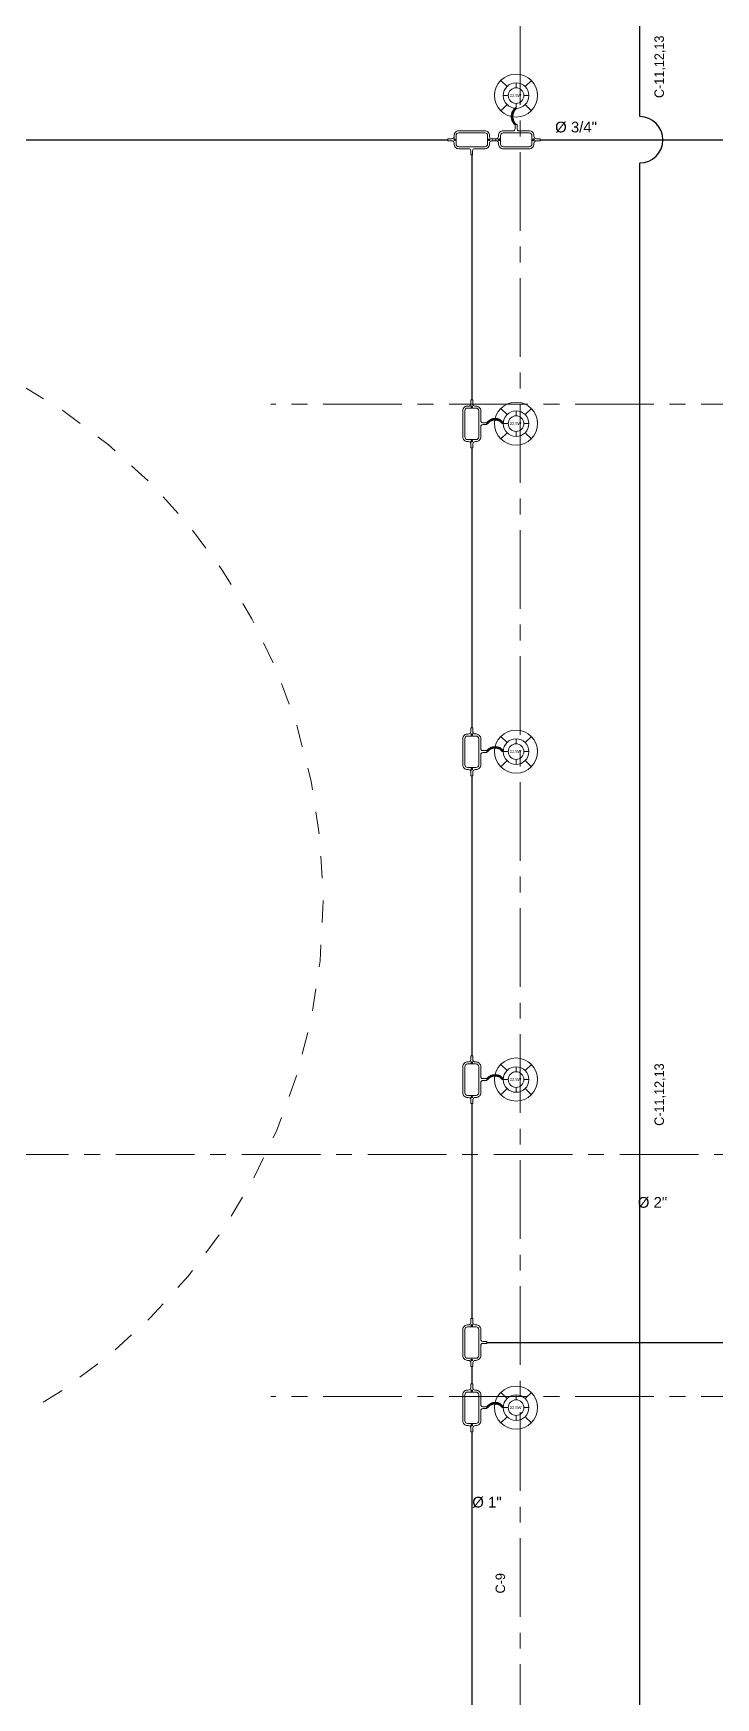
# Model space of a CAD drawing. Header units: inches. Extents: x -38 to 5698, y -33 to 92.
# Drawn here: x 41.23 to 45.56, y 18.49 to 29.05 of the extents above; entities that cross this region are included whole.
import ezdxf
from ezdxf.lldxf.tags import DXFTag

# ---------------------------------------------------------------- set-up
doc = ezdxf.new("R2010")
doc.units = ezdxf.units.IN
doc.header["$MEASUREMENT"] = 0
for name, pattern in [('CONTINUA', [0]), ('Punto & Raya', [0.65, 0.5, -0.075, 0, -0.075]), ('Rayas', [0.282222, 0.141111, -0.141111])]:
    doc.linetypes.add(name, pattern=pattern)
for name, color, linetype, lineweight in [('00 IE CKTO ILUMINACION', 3, 'Continuous', 50), ('01 IE LUM LED EMP DN570B', 3, 'Continuous', 13), ('ALUMBRADO_CONDUIT', 30, 'CONDUIT1', 30), ('Bancas', 1, 'Continuous', 13), ('CABLEADO EXT.', 3, 'PVCSUBT', 30), ('Simb_Alumbrado', 140, 'CONTINUA', 30)]:
    doc.layers.add(name, color=color, linetype=linetype, lineweight=lineweight)
for name, color, linetype in [('02 _ ARQ _ ALB _ Ejes Generales', 7, 'Continuous'), ('08 _ STR _ EXT _ 07 Losa Aligerada', 7, 'Continuous'), ('08 _ STR _ EXT _ 10 Vereda Exterior', 7, 'Continuous'), ('1TEXT', 8, 'Continuous'), ('Marcador - Secciones', 251, 'Continuous')]:
    doc.layers.add(name, color=color, linetype=linetype)
doc.styles.add('Arial', font='arial.ttf')
doc.styles.add('{18b73a54-fa43-428c-adcb-c1c7bbdf2c84}', font='Simplex.shx')
tags = doc.linetypes.add('CONDUIT1', pattern='A,1,-0.19772,["con",{18b73a54-fa43-428c-adcb-c1c7bbdf2c84},S=0.2,R=0,X=0,Y=-0.065594],-0.593642', length=1.791362).pattern_tags.tags
tags[6] = DXFTag(74, 10)
tags = doc.linetypes.add('PVCSUBT', pattern='A,0.6,-0.3,0.6,-0.075691,["PVC",Standard,S=0.2,R=0,X=0,Y=-0.093724],-0.621005', length=2.196696).pattern_tags.tags
tags[10] = DXFTag(74, 10)

# ---------------------------------------------------------------- blocks, each defined once
blk = doc.blocks.new('LUMINARIA 2')
at = {"layer": '01 IE LUM LED EMP DN570B'}
for p, q in [((-0.094, 0.094), (-0.159, 0.158)), ((0.094, 0.094), (0.159, 0.158)), ((-0.094, -0.094), (-0.159, -0.158)), ((0.094, -0.094), (0.159, -0.158))]:
    blk.add_line(p, q, dxfattribs=at)
at = {"layer": '01 IE LUM LED EMP DN570B', "ltscale": 0.4}
for p, q in [((-0.081, 0), (-0.133, 0)), ((0, 0.081), (0, 0.133)), ((0.081, 0), (0.133, 0)), ((0, -0.081), (0, -0.133))]:
    blk.add_line(p, q, dxfattribs=at)
at = {"layer": '01 IE LUM LED EMP DN570B'}
for radius in [0.224, 0.133]:
    blk.add_circle((0, 0), radius, dxfattribs=at)
at = {"layer": '01 IE LUM LED EMP DN570B', "ltscale": 0.4}
blk.add_circle((0, 0), 0.0813, dxfattribs=at)
at = {"layer": '01 IE LUM LED EMP DN570B', "color": 8, "linetype": 'ByBlock', "lineweight": 80, "insert": (-0.065, 0.016), "char_height": 0.03, "width": 0.17858, "attachment_point": 1}
blk.add_mtext('{\\C3;22.5W}', dxfattribs=at)
blk = doc.blocks.new('oval t')
at = {"layer": 'Simb_Alumbrado', "lineweight": 13}
blk.add_lwpolyline([(0.0141, 0.0102, -0.414214), (0.0041, 0.0202), (0.0041, 0.0416), (-0.0056, 0.0416), (-0.0056, 0.0202, -0.414214), (-0.0156, 0.0102), (-0.0659, 0.0102, 0.414214), (-0.0899, -0.0138), (-0.0899, -0.0183, -0.414214), (-0.1019, -0.0303), (-0.1213, -0.0303), (-0.1213, -0.04), (-0.1016, -0.04, -0.451917), (-0.0897, -0.0535, 0.451917), (-0.0659, -0.0805), (0.0659, -0.0805, 0.414214), (0.0899, -0.0566), (0.0899, -0.0512, -0.398753), (0.1019, -0.0401), (0.1213, -0.0401), (0.1213, -0.0304), (0.1019, -0.0304, -0.368669), (0.0899, -0.0176), (0.0899, -0.0138, 0.414214), (0.0659, 0.0102), (0.0141, 0.0102)], format="xyb", dxfattribs=at)
blk.add_lwpolyline([(-0.0659, 0), (0.0659, 0, -0.414214), (0.0797, -0.0138), (0.0797, -0.0566, -0.414214), (0.0659, -0.0703), (-0.0659, -0.0703, -0.414214), (-0.0797, -0.0566), (-0.0797, -0.0138, -0.414214)], format="xyb", close=True, dxfattribs=at)
for points in [[(-0.0911, -0.0352), (-0.0828, -0.0352)], [(-0.0869, -0.031), (-0.0869, -0.0394)], [(0.0837, -0.0352), (0.0921, -0.0352)], [(0.0879, -0.031), (0.0879, -0.0394)]]:
    blk.add_lwpolyline(points, dxfattribs=at)
for centre in [(-0.0869, -0.0352), (0.0879, -0.0352)]:
    blk.add_circle(centre, 0.00419, dxfattribs=at)

msp = doc.modelspace()

# ---------------------------------------------------------------- hatches: boundary and pattern name
at = {"layer": '08 _ STR _ EXT _ 10 Vereda Exterior', "linetype": 'Continuous', "lineweight": 13}
h = msp.add_hatch(dxfattribs=at)
h.set_pattern_fill('RETÍCULA_100X100_0002', color=251, style=0, pattern_type=2)
h.set_pattern_definition([(360, (3.7574, 18.3027), (0, 2.53199), []), (90, (3.7574, 18.3027), (-3.6, 0), [])])
h.paths.add_polyline_path([(2.17, 3.621), (4.291, 1.5), (9.32, 1.5), (9.32, 6.5), (40.52, 6.5), (40.52, 1.5), (52.92, 1.5), (52.92, 19.086), (51.57, 19.086), (51.57, 7.2), (9.07, 7.2), (9.07, 7.85), (6.52, 7.85, -0.414214), (6.27, 8.1), (6.27, 8.85, -0.414213), (6.52, 9.1), (9.07, 9.1), (9.07, 12), (6.52, 12, -0.414214), (6.27, 12.25), (6.27, 13, -0.414213), (6.52, 13.25), (9.07, 13.25), (9.07, 16.15), (6.52, 16.15, -0.414214), (6.27, 16.4), (6.27, 17.15, -0.414213), (6.52, 17.4), (8.77, 17.4), (8.771, 21.05), (2.17, 21.05)])

# ---------------------------------------------------------------- linework, layer by layer
at = {"layer": '02 _ ARQ _ ALB _ Ejes Generales', "color": 251, "linetype": 'Punto & Raya', "lineweight": 13}
for p, q in [((44.32, 45.9), (44.32, 2.05)), ((55.57, 26.7), (42.738, 26.7)), ((55.57, 20.4), (42.738, 20.4))]:
    msp.add_line(p, q, dxfattribs=at)
at = {"layer": '08 _ STR _ EXT _ 07 Losa Aligerada', "color": 254, "linetype": 'Rayas', "lineweight": 18, "flags": 128}
msp.add_lwpolyline([(25.525, 19.8, -0.137981), (23.57, 20.35), (23.57, 22.35), (23.57, 24.75), (23.57, 26.75, -0.137981), (25.525, 27.3), (39.32, 27.3, -1), (39.32, 19.8)], format="xyb", close=True, dxfattribs=at)
at = {"layer": 'ALUMBRADO_CONDUIT', "color": 30, "lineweight": 30, "ltscale": 0.4, "true_color": 0xf26722}
for p, q in [((45.08, 28.525), (45.08, 29.494)), ((44.014, 28.282), (44.014, 26.728)), ((45.08, 18.022), (45.08, 28.23)), ((44.014, 26.423), (44.014, 24.645)), ((44.014, 24.341), (44.014, 22.563)), ((44.014, 22.259), (44.014, 20.894)), ((44.11, 20.743), (45.78, 20.743)), ((44.014, 20.59), (44.014, 20.481)), ((44.014, 20.176), (44.014, 18.398))]:
    msp.add_line(p, q, dxfattribs=at)
for points in [[(39.631, 28.378), (43.862, 28.378)], [(44.448, 28.378), (48.96, 28.378)]]:
    msp.add_lwpolyline(points, dxfattribs=at)
msp.add_arc((45.08, 28.378), 0.147, 270, 90, dxfattribs=at)
at = {"layer": 'CABLEADO EXT.', "color": 3, "lineweight": 80}
for centre, start, end in [((44.332, 28.526), 126.0183, 233.9817), ((44.162, 26.539), 36.0183, 143.9817), ((44.162, 24.456), 36.0183, 143.9817), ((44.162, 22.374), 36.0183, 143.9817), ((44.162, 20.292), 36.0183, 143.9817)]:
    msp.add_arc(centre, 0.0641, start, end, dxfattribs=at)
at = {"layer": 'Marcador - Secciones', "color": 251, "linetype": 'Punto & Raya', "lineweight": 13}
msp.add_line((28.953, 21.937), (56.707, 21.937), dxfattribs=at)

# ---------------------------------------------------------------- block references
at = {"layer": '01 IE LUM LED EMP DN570B', "xscale": 0.6105334384153049, "yscale": 0.6105334384153049, "zscale": 0.6105334384153049}
for p in [(44.295, 28.659), (44.295, 26.576), (44.295, 24.494), (44.295, 22.412), (44.295, 20.329)]:
    msp.add_blockref('LUMINARIA 2', p, dxfattribs=at)
at = {"layer": 'Bancas', "color": 252, "true_color": 0x939598, "yscale": 1.253906979044094, "zscale": 1.253906979044094}
for p, xscale, rotation in [((44.014, 28.334), -1.253906979044094, 180), ((44.058, 26.575), 1.253906979044094, 270), ((44.058, 24.493), 1.253906979044094, 270), ((44.058, 22.411), 1.253906979044094, 270), ((44.058, 20.742), 1.253906979044094, 270), ((44.058, 20.328), 1.253906979044094, 270)]:
    msp.add_blockref('oval t', p, dxfattribs=dict(at, xscale=xscale, rotation=rotation))
at = {"layer": 'Bancas', "color": 252, "true_color": 0x939598, "xscale": 1.253906979044094, "yscale": 1.253906979044094, "zscale": 1.253906979044094}
msp.add_blockref('oval t', (44.296, 28.422), dxfattribs=at)

# ---------------------------------------------------------------- texts
at = {"layer": '00 IE CKTO ILUMINACION', "color": 3, "linetype": 'CONTINUA', "lineweight": 15}
for s, p in [('C-11,12,13', (45.234, 28.643)), ('C-11,12,13', (45.234, 22.118)), ('C-9', (44.225, 19.149))]:
    msp.add_text(s, height=0.06, rotation=90, dxfattribs=at).set_placement(p)
at = {"layer": '1TEXT', "color": 50, "linetype": 'Continuous', "style": 'Arial'}
for s, p in [('%%C 3/4"', (44.543, 28.425)), ('%%C 2"', (45.068, 21.598)), ('%%C 1"', (44.017, 19.695))]:
    msp.add_text(s, height=0.0679, rotation=0, dxfattribs=at).set_placement(p)

doc.saveas('drawing.dxf')
